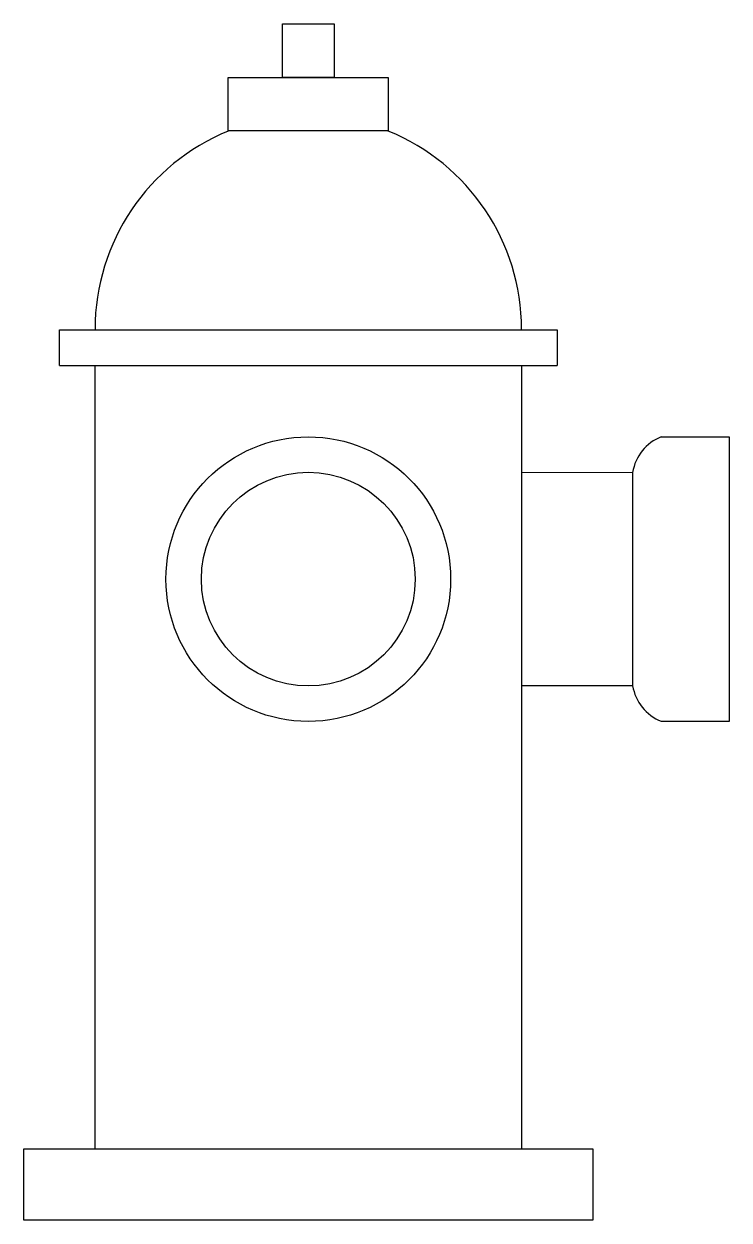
# Model space of a CAD drawing. Header units: feet. Extents: x 0 to 19.8, y 0 to 33.6.
import ezdxf

# ---------------------------------------------------------------- set-up
doc = ezdxf.new("R2010")
doc.units = ezdxf.units.FT
doc.header["$MEASUREMENT"] = 0

msp = doc.modelspace()

# ---------------------------------------------------------------- linework, layer by layer
for p, q in [((0.999, 24.021), (0.999, 25.021)), ((0.999, 25.021), (14.983, 25.02)), ((14.983, 25.02), (14.983, 24.02)), ((0.999, 24.021), (14.983, 24.02)), ((1.998, 2.021), (1.998, 24.021)), ((13.984, 24.02), (13.984, 2.02)), ((17.909, 22.016), (19.814, 22.015)), ((19.814, 22.015), (19.814, 14.015)), ((13.984, 21.018), (17.105, 21.016)), ((17.105, 21.016), (17.103, 15.016)), ((17.103, 15.016), (13.984, 15.018)), ((19.814, 14.015), (17.909, 14.016))]:
    msp.add_line(p, q)
for points in [[(7.263, 33.621), (8.718, 33.621), (8.718, 32.111), (7.263, 32.111)], [(5.743, 32.111), (10.238, 32.111), (10.238, 30.611), (5.743, 30.611)], [(0, 2.001), (15.982, 2.001), (15.982, 0), (0, 0)]]:
    msp.add_lwpolyline(points, close=True)
for radius in [4, 3.003]:
    msp.add_circle((7.991, 18.015), radius)
for centre, radius, start, end in [((8.022, 25.034), 6.024, 112.2246, 179.9333), ((7.96, 25.034), 6.024, 0.0667, 67.7754), ((18.4, 20.797), 1.314, 111.9496, 170.4085), ((18.4, 15.238), 1.314, 189.5915, 248.0504)]:
    msp.add_arc(centre, radius, start, end)

doc.saveas('drawing.dxf')
